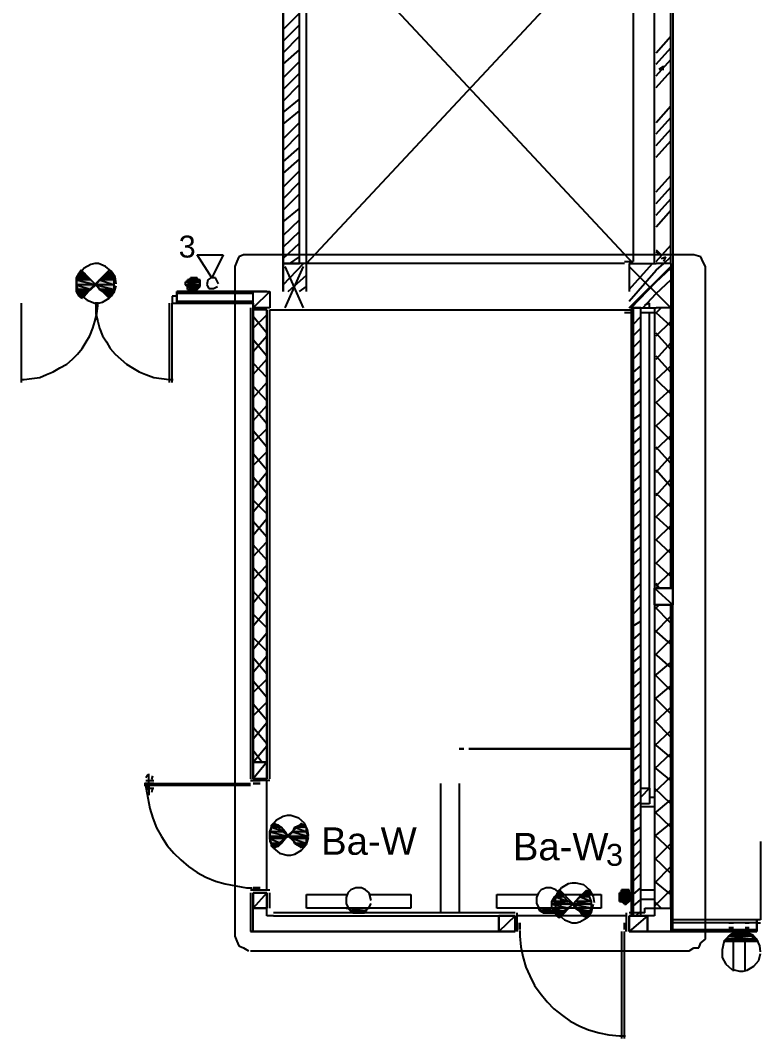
# Model space of a CAD drawing. Header units: millimetres. Extents: x 5 to 415, y 48 to 251.
# Drawn here: x 27.41 to 40.92, y 104.65 to 123.23 of the extents above; entities that cross this region are included whole.
import ezdxf

# ---------------------------------------------------------------- set-up
doc = ezdxf.new("R2010")
doc.units = ezdxf.units.MM
for name, color, linetype in [('H', 7, 'Continuous'), ('P', 7, 'Continuous'), ('T', 7, 'Continuous')]:
    doc.layers.add(name, color=color, linetype=linetype)

msp = doc.modelspace()

# ---------------------------------------------------------------- hatches: boundary and pattern name
at = {"layer": 'H', "linetype": 'Continuous'}
for points in [[(28.452, 118.533), (28.487, 118.622), (28.575, 118.622), (28.663, 118.533), (28.452, 118.533)], [(28.487, 118.622), (28.54, 118.657), (28.575, 118.622), (28.487, 118.622)], [(28.91, 118.533), (28.998, 118.622), (29.087, 118.622), (29.122, 118.533), (28.91, 118.533)], [(28.998, 118.622), (29.034, 118.657), (29.087, 118.622), (28.998, 118.622)], [(28.452, 118.498), (28.452, 118.533), (28.663, 118.533), (28.698, 118.498), (28.452, 118.498)], [(28.452, 118.41), (28.452, 118.498), (28.698, 118.498), (28.787, 118.41), (28.452, 118.41)], [(28.452, 118.322), (28.452, 118.41), (28.787, 118.41), (28.698, 118.322), (28.452, 118.322)], [(28.787, 118.41), (28.875, 118.498), (29.122, 118.498), (29.122, 118.41), (28.787, 118.41)], [(28.875, 118.322), (28.787, 118.41), (29.122, 118.41), (29.122, 118.322), (28.875, 118.322)], [(28.875, 118.498), (28.91, 118.533), (29.122, 118.533), (29.122, 118.498), (28.875, 118.498)], [(30.445, 118.41), (30.445, 118.445), (30.692, 118.445), (30.692, 118.41), (30.445, 118.41)], [(30.48, 118.357), (30.445, 118.41), (30.692, 118.41), (30.692, 118.357), (30.48, 118.357)], [(30.48, 118.445), (30.48, 118.498), (30.692, 118.498), (30.692, 118.445), (30.48, 118.445)], [(30.515, 118.498), (30.515, 118.533), (30.603, 118.533), (30.656, 118.498), (30.515, 118.498)], [(28.452, 118.286), (28.452, 118.322), (28.698, 118.322), (28.663, 118.286), (28.452, 118.286)], [(28.487, 118.198), (28.452, 118.286), (28.663, 118.286), (28.575, 118.198), (28.487, 118.198)], [(28.54, 118.145), (28.487, 118.198), (28.575, 118.198), (28.54, 118.145)], [(28.91, 118.286), (28.875, 118.322), (29.122, 118.322), (29.122, 118.286), (28.91, 118.286)], [(29.034, 118.145), (28.91, 118.286), (29.087, 118.198), (29.034, 118.145)], [(29.087, 118.198), (28.91, 118.286), (29.122, 118.286), (29.087, 118.198)], [(30.48, 118.322), (30.48, 118.357), (30.692, 118.357), (30.656, 118.322), (30.48, 118.322)], [(31.997, 108.55), (32.05, 108.585), (32.138, 108.55), (31.997, 108.55)], [(31.997, 108.497), (31.997, 108.55), (32.138, 108.55), (32.173, 108.497), (31.997, 108.497)], [(32.42, 108.497), (32.508, 108.55), (32.597, 108.55), (32.632, 108.497), (32.42, 108.497)], [(32.508, 108.55), (32.561, 108.585), (32.597, 108.55), (32.508, 108.55)], [(31.962, 108.426), (31.997, 108.497), (32.173, 108.497), (32.262, 108.426), (31.962, 108.426)], [(31.962, 108.338), (31.962, 108.426), (32.262, 108.426), (32.297, 108.338), (31.962, 108.338)], [(31.962, 108.285), (31.962, 108.338), (32.297, 108.338), (32.262, 108.285), (31.962, 108.285)], [(32.297, 108.338), (32.385, 108.426), (32.632, 108.426), (32.685, 108.338), (32.297, 108.338)], [(32.385, 108.285), (32.297, 108.338), (32.685, 108.338), (32.632, 108.285), (32.385, 108.285)], [(32.385, 108.426), (32.42, 108.497), (32.632, 108.497), (32.632, 108.426), (32.385, 108.426)], [(31.997, 108.215), (31.962, 108.285), (32.262, 108.285), (32.173, 108.215), (31.997, 108.215)], [(31.997, 108.162), (31.997, 108.215), (32.173, 108.215), (32.138, 108.162), (31.997, 108.162)], [(32.05, 108.126), (31.997, 108.162), (32.138, 108.162), (32.05, 108.126)], [(32.42, 108.215), (32.385, 108.285), (32.632, 108.285), (32.632, 108.215), (32.42, 108.215)], [(32.561, 108.126), (32.508, 108.162), (32.42, 108.215), (32.597, 108.162), (32.561, 108.126)], [(32.597, 108.162), (32.42, 108.215), (32.632, 108.215), (32.597, 108.162)], [(37.13, 107.156), (37.165, 107.227), (37.342, 107.227), (37.43, 107.156), (37.13, 107.156)], [(37.165, 107.227), (37.218, 107.28), (37.289, 107.28), (37.342, 107.227), (37.165, 107.227)], [(37.218, 107.28), (37.253, 107.368), (37.289, 107.28), (37.218, 107.28)], [(37.553, 107.156), (37.641, 107.227), (37.8, 107.227), (37.853, 107.156), (37.553, 107.156)], [(37.641, 107.227), (37.677, 107.28), (37.8, 107.28), (37.8, 107.227), (37.641, 107.227)], [(37.677, 107.28), (37.765, 107.368), (37.8, 107.28), (37.677, 107.28)], [(38.347, 107.28), (38.347, 107.315), (38.559, 107.315), (38.559, 107.28), (38.347, 107.28)], [(38.347, 107.227), (38.347, 107.28), (38.559, 107.28), (38.559, 107.227), (38.347, 107.227)], [(38.347, 107.192), (38.347, 107.227), (38.559, 107.227), (38.559, 107.192), (38.347, 107.192)], [(38.4, 107.315), (38.4, 107.368), (38.523, 107.368), (38.523, 107.315), (38.4, 107.315)], [(37.13, 107.103), (37.13, 107.156), (37.43, 107.156), (37.5, 107.103), (37.13, 107.103)], [(37.13, 107.015), (37.13, 107.103), (37.5, 107.103), (37.43, 107.015), (37.13, 107.015)], [(37.5, 107.103), (37.553, 107.156), (37.853, 107.156), (37.853, 107.103), (37.5, 107.103)], [(37.553, 107.015), (37.5, 107.103), (37.853, 107.103), (37.853, 107.015), (37.553, 107.015)], [(38.347, 107.156), (38.347, 107.192), (38.559, 107.192), (38.523, 107.156), (38.347, 107.156)], [(38.435, 107.103), (38.4, 107.156), (38.523, 107.156), (38.488, 107.103), (38.435, 107.103)], [(33.443, 106.98), (33.408, 107.015), (33.743, 107.015), (33.743, 106.98), (33.443, 106.98)], [(33.479, 106.927), (33.443, 106.98), (33.743, 106.98), (33.69, 106.927), (33.479, 106.927)], [(36.918, 106.98), (36.865, 107.015), (37.253, 107.015), (37.218, 106.98), (36.918, 106.98)], [(36.953, 106.927), (36.918, 106.98), (37.218, 106.98), (37.165, 106.927), (36.953, 106.927)], [(37.165, 106.98), (37.13, 107.015), (37.43, 107.015), (37.342, 106.98), (37.165, 106.98)], [(37.218, 106.892), (37.165, 106.98), (37.342, 106.98), (37.289, 106.892), (37.218, 106.892)], [(37.253, 106.856), (37.218, 106.892), (37.289, 106.892), (37.253, 106.856)], [(37.641, 106.98), (37.553, 107.015), (37.853, 107.015), (37.8, 106.98), (37.641, 106.98)], [(37.765, 106.856), (37.677, 106.892), (37.641, 106.98), (37.8, 106.892), (37.765, 106.856)], [(37.8, 106.892), (37.641, 106.98), (37.8, 106.98), (37.8, 106.892)], [(40.305, 106.468), (40.34, 106.504), (40.763, 106.504), (40.816, 106.468), (40.305, 106.468)], [(40.34, 106.504), (40.393, 106.557), (40.675, 106.557), (40.763, 106.504), (40.34, 106.504)], [(40.428, 106.557), (40.517, 106.592), (40.552, 106.592), (40.64, 106.557), (40.428, 106.557)], [(40.252, 106.433), (40.305, 106.468), (40.816, 106.468), (40.852, 106.433), (40.252, 106.433)]]:
    msp.add_hatch(color=256, dxfattribs=at).paths.add_polyline_path(points)

# ---------------------------------------------------------------- linework, layer by layer
at = {"layer": 'P'}
for points in [[(32.209, 125.871), (32.209, 118.286)], [(32.209, 118.286), (32.209, 125.871)], [(39.317, 125.906), (39.317, 114.018)], [(32.632, 118.798), (38.594, 125.183)], [(32.632, 125.183), (38.594, 118.798)], [(32.632, 118.798), (32.632, 125.095)], [(38.594, 125.183), (38.594, 118.833)], [(38.982, 118.798), (38.982, 125.095)], [(39.282, 118.798), (39.282, 125.095)], [(32.209, 123.666), (32.209, 118.798)], [(32.508, 118.798), (32.508, 123.666)], [(32.209, 123.067), (32.508, 123.366)], [(32.209, 122.855), (32.508, 123.155)], [(32.209, 122.643), (32.508, 122.943)], [(39.017, 122.643), (39.282, 122.943)], [(32.209, 122.432), (32.508, 122.696)], [(39.017, 122.432), (39.282, 122.731)], [(32.209, 122.185), (32.508, 122.484)], [(39.017, 122.22), (39.282, 122.52)], [(32.209, 121.973), (32.508, 122.273)], [(39.017, 122.008), (39.282, 122.308)], [(39.07, 122.343), (39.158, 122.396)], [(39.07, 122.343), (39.158, 122.343)], [(32.209, 121.761), (32.508, 122.061)], [(32.209, 121.55), (32.508, 121.797)], [(32.209, 121.338), (32.508, 121.585)], [(39.017, 121.373), (39.282, 121.673)], [(32.209, 121.073), (32.508, 121.373)], [(39.017, 121.162), (39.282, 121.461)], [(32.209, 120.862), (32.508, 121.162)], [(39.017, 120.95), (39.282, 121.25)], [(39.017, 120.738), (39.282, 121.038)], [(32.209, 120.65), (32.508, 120.915)], [(32.209, 120.438), (32.508, 120.703)], [(32.209, 120.191), (32.508, 120.491)], [(32.209, 119.98), (32.508, 120.28)], [(39.017, 120.103), (39.282, 120.403)], [(32.209, 119.768), (32.508, 120.068)], [(39.017, 119.892), (39.282, 120.191)], [(39.017, 119.68), (39.282, 119.98)], [(32.209, 119.556), (32.508, 119.803)], [(39.017, 119.468), (39.282, 119.768)], [(32.209, 119.309), (32.508, 119.592)], [(32.209, 119.098), (32.508, 119.38)], [(32.209, 118.886), (32.508, 119.168)], [(39.017, 118.833), (39.282, 119.133)], [(30.903, 118.533), (30.639, 118.957)], [(30.639, 118.957), (31.115, 118.957)], [(31.115, 118.957), (30.903, 118.533)], [(31.485, 118.957), (31.397, 118.921)], [(31.609, 118.957), (31.485, 118.957)], [(39.617, 118.957), (31.609, 118.957)], [(39.017, 119.045), (39.105, 118.957)], [(39.105, 118.957), (39.017, 119.01)], [(39.705, 118.957), (39.617, 118.957)], [(39.829, 118.921), (39.705, 118.957)], [(28.698, 118.78), (28.575, 118.71)], [(28.769, 118.798), (28.698, 118.78)], [(28.84, 118.798), (28.769, 118.798)], [(28.963, 118.745), (28.84, 118.798)], [(29.069, 118.657), (28.963, 118.745)], [(31.362, 118.833), (31.327, 118.745)], [(31.327, 118.745), (31.327, 118.674)], [(31.397, 118.921), (31.362, 118.833)], [(32.209, 118.41), (32.579, 118.798)], [(32.209, 118.798), (32.209, 118.286)], [(32.632, 118.798), (32.209, 118.798)], [(32.209, 118.798), (32.508, 118.798)], [(32.579, 117.987), (32.244, 118.745)], [(32.244, 117.987), (32.579, 118.745)], [(32.332, 118.798), (32.508, 118.921)], [(38.435, 118.798), (32.632, 118.798)], [(32.632, 118.286), (32.632, 118.798)], [(38.435, 118.833), (38.594, 118.833)], [(38.523, 118.322), (38.947, 118.798)], [(38.523, 118.798), (38.523, 118.286)], [(38.523, 118.798), (39.017, 118.798)], [(39.282, 117.987), (38.523, 118.745)], [(38.523, 117.987), (39.282, 118.745)], [(39.017, 118.674), (39.158, 118.798)], [(39.282, 118.798), (39.017, 118.798)], [(39.282, 118.798), (39.017, 118.798)], [(39.105, 118.886), (39.194, 118.921)], [(39.158, 118.798), (39.282, 118.921)], [(39.158, 118.833), (39.194, 118.921)], [(39.282, 118.798), (39.282, 117.987)], [(39.864, 118.833), (39.829, 118.921)], [(39.917, 118.745), (39.864, 118.833)], [(39.917, 118.674), (39.917, 118.745)], [(28.434, 118.533), (28.487, 118.622)], [(28.487, 118.604), (28.434, 118.48)], [(28.575, 118.71), (28.487, 118.604)], [(28.522, 118.674), (28.487, 118.622)], [(28.487, 118.622), (28.522, 118.674)], [(28.575, 118.622), (28.487, 118.622)], [(28.487, 118.622), (28.646, 118.533)], [(28.487, 118.622), (28.646, 118.533)], [(29.034, 118.163), (28.522, 118.674)], [(28.522, 118.163), (29.034, 118.674)], [(28.646, 118.533), (28.575, 118.622)], [(28.91, 118.533), (28.998, 118.622)], [(29.034, 118.674), (28.998, 118.622)], [(28.998, 118.622), (29.034, 118.674)], [(29.069, 118.622), (28.998, 118.622)], [(28.998, 118.622), (29.122, 118.533)], [(28.998, 118.622), (29.122, 118.533)], [(29.139, 118.551), (29.069, 118.657)], [(29.122, 118.533), (29.069, 118.622)], [(31.327, 118.674), (31.327, 106.609)], [(32.297, 118.286), (32.632, 118.586)], [(38.523, 118.11), (39.017, 118.674)], [(39.017, 118.463), (39.282, 118.71)], [(39.917, 106.609), (39.917, 118.674)], [(28.646, 118.533), (28.434, 118.533)], [(28.646, 118.533), (28.434, 118.533)], [(28.434, 118.533), (28.698, 118.498)], [(28.434, 118.533), (28.698, 118.498)], [(28.434, 118.498), (28.434, 118.533)], [(28.698, 118.498), (28.434, 118.498)], [(28.698, 118.498), (28.434, 118.498)], [(28.434, 118.498), (28.787, 118.41)], [(28.434, 118.498), (28.787, 118.41)], [(28.434, 118.41), (28.434, 118.498)], [(28.434, 118.48), (28.434, 118.392)], [(28.787, 118.41), (28.434, 118.41)], [(28.787, 118.41), (28.434, 118.41)], [(28.434, 118.41), (28.698, 118.322)], [(28.434, 118.41), (28.698, 118.322)], [(28.434, 118.322), (28.434, 118.41)], [(28.434, 118.392), (28.452, 118.322)], [(28.698, 118.498), (28.646, 118.533)], [(28.787, 118.41), (28.698, 118.498)], [(28.698, 118.322), (28.787, 118.41)], [(28.787, 118.41), (28.857, 118.498)], [(29.122, 118.41), (28.787, 118.41)], [(29.122, 118.41), (28.787, 118.41)], [(28.787, 118.41), (29.122, 118.322)], [(28.787, 118.41), (29.122, 118.322)], [(28.857, 118.322), (28.787, 118.41)], [(28.857, 118.498), (28.91, 118.533)], [(29.122, 118.498), (28.857, 118.498)], [(29.122, 118.498), (28.857, 118.498)], [(28.857, 118.498), (29.122, 118.41)], [(28.857, 118.498), (29.122, 118.41)], [(29.122, 118.533), (28.91, 118.533)], [(29.122, 118.533), (28.91, 118.533)], [(28.91, 118.533), (29.122, 118.498)], [(28.91, 118.533), (29.122, 118.498)], [(29.122, 118.498), (29.122, 118.533)], [(29.122, 118.41), (29.122, 118.498)], [(29.122, 118.322), (29.122, 118.41)], [(29.122, 118.269), (29.157, 118.392)], [(29.157, 118.428), (29.139, 118.551)], [(30.462, 118.463), (30.427, 118.463)], [(30.427, 118.463), (30.692, 118.463)], [(30.692, 118.463), (30.427, 118.463)], [(30.427, 118.463), (30.692, 118.41)], [(30.427, 118.463), (30.692, 118.41)], [(30.427, 118.41), (30.427, 118.463)], [(30.692, 118.41), (30.427, 118.41)], [(30.692, 118.41), (30.427, 118.41)], [(30.427, 118.41), (30.692, 118.41)], [(30.427, 118.41), (30.692, 118.41)], [(30.692, 118.41), (30.427, 118.41)], [(30.692, 118.41), (30.427, 118.41)], [(30.427, 118.41), (30.692, 118.375)], [(30.427, 118.41), (30.692, 118.375)], [(30.462, 118.375), (30.427, 118.41)], [(30.515, 118.498), (30.462, 118.498)], [(30.462, 118.498), (30.639, 118.498)], [(30.692, 118.498), (30.462, 118.498)], [(30.462, 118.498), (30.692, 118.498)], [(30.692, 118.498), (30.462, 118.498)], [(30.462, 118.498), (30.639, 118.498)], [(30.692, 118.498), (30.462, 118.498)], [(30.462, 118.498), (30.692, 118.463)], [(30.462, 118.498), (30.692, 118.463)], [(30.462, 118.463), (30.462, 118.498)], [(30.692, 118.463), (30.462, 118.463)], [(30.692, 118.463), (30.462, 118.463)], [(30.462, 118.463), (30.692, 118.463)], [(30.692, 118.463), (30.462, 118.463)], [(30.692, 118.375), (30.462, 118.375)], [(30.692, 118.375), (30.462, 118.375)], [(30.462, 118.375), (30.692, 118.375)], [(30.462, 118.375), (30.692, 118.375)], [(30.692, 118.375), (30.462, 118.375)], [(30.692, 118.375), (30.462, 118.375)], [(30.462, 118.375), (30.639, 118.322)], [(30.462, 118.375), (30.639, 118.322)], [(30.462, 118.322), (30.462, 118.375)], [(30.551, 118.533), (30.48, 118.498)], [(30.48, 118.498), (30.48, 118.41)], [(30.48, 118.41), (30.515, 118.339)], [(30.551, 118.533), (30.515, 118.533)], [(30.515, 118.533), (30.551, 118.533)], [(30.603, 118.533), (30.515, 118.533)], [(30.515, 118.533), (30.603, 118.533)], [(30.515, 118.533), (30.603, 118.533)], [(30.603, 118.533), (30.515, 118.533)], [(30.603, 118.533), (30.515, 118.533)], [(30.515, 118.533), (30.639, 118.498)], [(30.515, 118.533), (30.639, 118.498)], [(30.515, 118.498), (30.515, 118.533)], [(30.639, 118.498), (30.515, 118.498)], [(30.639, 118.498), (30.515, 118.498)], [(30.515, 118.498), (30.639, 118.498)], [(30.639, 118.498), (30.515, 118.498)], [(30.639, 118.533), (30.551, 118.533)], [(30.603, 118.533), (30.603, 118.533)], [(30.603, 118.533), (30.603, 118.533)], [(30.603, 118.533), (30.603, 118.533)], [(30.603, 118.533), (30.603, 118.533)], [(30.639, 118.498), (30.603, 118.533)], [(30.603, 118.339), (30.674, 118.375)], [(30.692, 118.428), (30.639, 118.533)], [(30.639, 118.498), (30.639, 118.498)], [(30.639, 118.498), (30.692, 118.498)], [(30.639, 118.322), (30.692, 118.375)], [(30.692, 118.463), (30.692, 118.498)], [(30.692, 118.463), (30.692, 118.463)], [(30.692, 118.41), (30.692, 118.463)], [(30.692, 118.41), (30.692, 118.41)], [(30.692, 118.41), (30.692, 118.41)], [(30.692, 118.375), (30.692, 118.41)], [(30.692, 118.375), (30.692, 118.375)], [(30.692, 118.375), (30.692, 118.375)], [(30.833, 118.498), (30.815, 118.41)], [(30.815, 118.41), (30.85, 118.339)], [(30.886, 118.533), (30.833, 118.498)], [(30.974, 118.533), (30.886, 118.533)], [(30.939, 118.339), (31.009, 118.375)], [(31.027, 118.428), (30.974, 118.533)], [(32.508, 118.286), (32.632, 118.375)], [(38.559, 117.987), (39.017, 118.463)], [(39.017, 118.251), (39.282, 118.498)], [(28.698, 118.322), (28.434, 118.322)], [(28.698, 118.322), (28.434, 118.322)], [(28.434, 118.322), (28.646, 118.286)], [(28.434, 118.322), (28.646, 118.286)], [(28.434, 118.286), (28.434, 118.322)], [(28.646, 118.286), (28.434, 118.286)], [(28.646, 118.286), (28.434, 118.286)], [(28.434, 118.286), (28.575, 118.198)], [(28.434, 118.286), (28.575, 118.198)], [(28.487, 118.198), (28.434, 118.286)], [(28.452, 118.322), (28.522, 118.216)], [(28.487, 118.198), (28.575, 118.198)], [(28.522, 118.163), (28.487, 118.198)], [(28.575, 118.198), (28.487, 118.198)], [(28.522, 118.216), (28.628, 118.128)], [(28.575, 118.198), (28.522, 118.163)], [(28.575, 118.198), (28.646, 118.286)], [(28.646, 118.286), (28.698, 118.322)], [(29.122, 118.322), (28.857, 118.322)], [(29.122, 118.322), (28.857, 118.322)], [(28.857, 118.322), (29.122, 118.286)], [(28.857, 118.322), (29.122, 118.286)], [(28.91, 118.286), (28.857, 118.322)], [(29.122, 118.286), (28.91, 118.286)], [(28.91, 118.286), (28.998, 118.198)], [(29.069, 118.198), (28.91, 118.286)], [(28.91, 118.286), (29.122, 118.286)], [(29.069, 118.198), (28.91, 118.286)], [(28.998, 118.198), (29.069, 118.198)], [(28.998, 118.198), (29.069, 118.198)], [(29.034, 118.163), (28.998, 118.198)], [(29.034, 118.163), (29.122, 118.269)], [(29.069, 118.198), (29.034, 118.163)], [(29.122, 118.286), (29.069, 118.198)], [(29.122, 118.286), (29.122, 118.322)], [(30.268, 118.198), (30.18, 118.198)], [(30.18, 118.198), (30.18, 118.075)], [(31.662, 118.286), (30.268, 118.286)], [(31.662, 118.286), (30.268, 118.286)], [(30.268, 118.286), (30.268, 118.075)], [(30.268, 118.075), (30.268, 118.286)], [(30.268, 118.286), (30.268, 118.075)], [(30.268, 118.286), (30.268, 118.075)], [(30.268, 118.075), (30.268, 118.286)], [(30.268, 118.075), (30.268, 118.286)], [(31.662, 118.251), (30.268, 118.251)], [(30.268, 118.075), (30.268, 118.198)], [(30.639, 118.322), (30.462, 118.322)], [(30.639, 118.322), (30.462, 118.322)], [(30.462, 118.322), (30.515, 118.322)], [(30.462, 118.322), (30.639, 118.322)], [(30.639, 118.322), (30.462, 118.322)], [(30.515, 118.339), (30.603, 118.339)], [(30.515, 118.322), (30.639, 118.322)], [(30.603, 118.322), (30.515, 118.322)], [(30.515, 118.322), (30.603, 118.322)], [(30.515, 118.322), (30.603, 118.322)], [(30.603, 118.322), (30.515, 118.322)], [(30.603, 118.322), (30.515, 118.322)], [(30.515, 118.322), (30.603, 118.322)], [(30.603, 118.322), (30.515, 118.322)], [(30.515, 118.322), (30.639, 118.322)], [(30.551, 118.322), (30.515, 118.322)], [(30.515, 118.322), (30.551, 118.322)], [(30.551, 118.322), (30.603, 118.322)], [(30.603, 118.322), (30.551, 118.322)], [(30.603, 118.322), (30.603, 118.322)], [(30.603, 118.322), (30.603, 118.322)], [(30.639, 118.322), (30.603, 118.322)], [(30.639, 118.322), (30.639, 118.322)], [(30.85, 118.339), (30.939, 118.339)], [(31.962, 118.286), (31.662, 117.987)], [(31.662, 117.987), (31.662, 118.286)], [(31.662, 118.286), (31.962, 118.286)], [(31.909, 118.286), (31.662, 118.286)], [(31.662, 118.11), (31.662, 118.251)], [(31.962, 118.286), (31.962, 117.987)], [(38.77, 117.987), (39.017, 118.251)], [(27.428, 118.075), (27.428, 116.628)], [(28.628, 118.128), (28.769, 118.075)], [(28.769, 118.075), (28.84, 118.075)], [(28.787, 118.092), (28.787, 118.022)], [(28.787, 118.022), (28.787, 117.881)], [(28.804, 117.881), (28.822, 118.022)], [(28.822, 118.022), (28.822, 118.092)], [(28.84, 118.075), (28.91, 118.092)], [(28.91, 118.092), (29.034, 118.163)], [(30.127, 118.075), (30.127, 116.628)], [(30.127, 118.075), (30.127, 116.628)], [(30.18, 118.075), (30.268, 118.075)], [(30.18, 116.628), (30.18, 118.075)], [(30.18, 116.628), (30.18, 118.075)], [(30.268, 118.11), (31.662, 118.11)], [(30.268, 118.075), (31.662, 118.075)], [(30.268, 118.075), (31.662, 118.075)], [(31.662, 118.075), (31.662, 117.987)], [(38.894, 118.075), (38.806, 118.039)], [(38.894, 117.987), (38.894, 118.075)], [(28.769, 117.74), (28.804, 117.881)], [(28.787, 117.881), (28.822, 117.74)], [(31.609, 117.987), (31.609, 109.396)], [(31.662, 109.396), (31.662, 117.987)], [(31.962, 117.987), (31.662, 117.987)], [(31.662, 117.987), (31.909, 117.987)], [(31.909, 117.951), (31.662, 117.951)], [(31.662, 117.951), (31.662, 109.696)], [(31.662, 117.616), (31.909, 117.863)], [(31.909, 117.528), (31.662, 117.828)], [(31.909, 117.951), (31.909, 109.396)], [(31.909, 109.696), (31.909, 117.951)], [(31.962, 109.396), (31.962, 117.951)], [(31.962, 117.951), (32.632, 117.951)], [(32.209, 117.951), (38.559, 117.951)], [(38.559, 117.898), (38.435, 117.898)], [(38.559, 117.987), (39.017, 117.987)], [(38.559, 117.987), (38.559, 106.892)], [(38.594, 106.892), (38.594, 117.987)], [(38.735, 117.987), (38.594, 117.987)], [(38.594, 117.987), (38.594, 106.892)], [(38.594, 117.687), (38.735, 117.828)], [(38.735, 106.892), (38.735, 117.987)], [(38.982, 117.898), (38.735, 117.898)], [(38.894, 109.22), (38.894, 117.898)], [(38.982, 117.987), (38.982, 112.871)], [(39.282, 117.987), (39.017, 117.987)], [(39.017, 117.898), (39.105, 117.987)], [(39.282, 117.987), (39.017, 117.987)], [(39.282, 117.651), (39.017, 117.898)], [(39.282, 112.871), (39.282, 117.987)], [(39.282, 117.987), (39.282, 112.871)], [(39.317, 117.987), (39.317, 112.871)], [(28.734, 117.616), (28.769, 117.74)], [(28.822, 117.74), (28.857, 117.616)], [(39.017, 117.475), (39.282, 117.74)], [(28.61, 117.369), (28.681, 117.475)], [(28.681, 117.475), (28.734, 117.616)], [(28.857, 117.616), (28.91, 117.475)], [(28.91, 117.475), (28.981, 117.369)], [(31.662, 117.193), (31.909, 117.475)], [(38.594, 117.475), (38.735, 117.616)], [(39.282, 117.228), (39.017, 117.528)], [(28.54, 117.246), (28.61, 117.369)], [(28.981, 117.369), (29.051, 117.246)], [(31.909, 117.105), (31.662, 117.404)], [(38.594, 117.263), (38.735, 117.404)], [(39.017, 117.052), (39.282, 117.352)], [(28.363, 117.052), (28.452, 117.14)], [(28.452, 117.14), (28.54, 117.246)], [(29.051, 117.246), (29.139, 117.14)], [(29.139, 117.14), (29.245, 117.052)], [(38.594, 117.052), (38.735, 117.193)], [(39.282, 116.805), (39.017, 117.105)], [(28.011, 116.822), (28.134, 116.893)], [(28.134, 116.893), (28.258, 116.963)], [(28.258, 116.963), (28.363, 117.052)], [(29.245, 117.052), (29.351, 116.963)], [(29.351, 116.963), (29.457, 116.893)], [(29.457, 116.893), (29.58, 116.822)], [(31.662, 116.769), (31.909, 117.052)], [(31.909, 116.717), (31.662, 116.981)], [(38.594, 116.805), (38.735, 116.928)], [(39.017, 116.681), (39.282, 116.928)], [(27.481, 116.681), (27.623, 116.699)], [(27.623, 116.699), (27.764, 116.717)], [(27.764, 116.717), (27.887, 116.769)], [(27.887, 116.769), (28.011, 116.822)], [(29.58, 116.822), (29.704, 116.769)], [(29.704, 116.769), (29.845, 116.717)], [(29.845, 116.717), (29.986, 116.699)], [(29.986, 116.699), (30.127, 116.681)], [(38.594, 116.593), (38.735, 116.717)], [(27.411, 116.681), (27.481, 116.681)], [(30.127, 116.681), (30.198, 116.681)], [(31.662, 116.346), (31.909, 116.628)], [(31.909, 116.293), (31.662, 116.558)], [(39.282, 116.417), (39.017, 116.681)], [(38.594, 116.381), (38.735, 116.505)], [(39.017, 116.258), (39.282, 116.505)], [(31.662, 115.923), (31.909, 116.205)], [(31.909, 115.87), (31.662, 116.17)], [(38.594, 116.17), (38.735, 116.293)], [(39.282, 115.993), (39.017, 116.258)], [(38.594, 115.958), (38.735, 116.046)], [(39.017, 115.835), (39.282, 116.082)], [(31.662, 115.535), (31.909, 115.782)], [(38.594, 115.711), (38.735, 115.835)], [(39.282, 115.57), (39.017, 115.835)], [(31.909, 115.447), (31.662, 115.746)], [(38.594, 115.499), (38.735, 115.623)], [(39.017, 115.411), (39.282, 115.658)], [(38.594, 115.288), (38.735, 115.411)], [(39.282, 115.147), (39.017, 115.447)], [(31.662, 115.111), (31.909, 115.358)], [(31.909, 115.023), (31.662, 115.323)], [(39.017, 114.988), (39.282, 115.288)], [(38.594, 115.076), (38.735, 115.2)], [(39.282, 114.723), (39.017, 115.023)], [(31.662, 114.688), (31.909, 114.988)], [(31.909, 114.6), (31.662, 114.9)], [(38.594, 114.812), (38.735, 114.935)], [(39.017, 114.565), (39.282, 114.864)], [(38.594, 114.6), (38.735, 114.723)], [(31.662, 114.265), (31.909, 114.565)], [(31.909, 114.229), (31.662, 114.476)], [(38.594, 114.388), (38.735, 114.512)], [(39.282, 114.353), (39.017, 114.6)], [(38.594, 114.177), (38.735, 114.3)], [(39.017, 114.177), (39.282, 114.441)], [(31.662, 113.841), (31.909, 114.141)], [(39.282, 113.93), (39.017, 114.177)], [(31.909, 113.806), (31.662, 114.088)], [(38.594, 113.93), (38.735, 114.053)], [(39.017, 113.753), (39.282, 114.018)], [(38.594, 113.718), (38.735, 113.841)], [(39.282, 113.506), (39.017, 113.753)], [(31.662, 113.453), (31.909, 113.718)], [(31.909, 113.383), (31.662, 113.665)], [(38.594, 113.506), (38.735, 113.63)], [(39.017, 113.33), (39.282, 113.594)], [(38.594, 113.295), (38.735, 113.418)], [(31.662, 113.03), (31.909, 113.295)], [(31.909, 112.959), (31.662, 113.242)], [(38.594, 113.03), (38.735, 113.171)], [(39.282, 113.083), (39.017, 113.33)], [(39.017, 112.907), (39.282, 113.171)], [(31.662, 112.607), (31.909, 112.907)], [(31.909, 112.536), (31.662, 112.818)], [(38.594, 112.818), (38.735, 112.959)], [(38.982, 112.871), (39.317, 112.571)], [(38.982, 112.571), (38.982, 112.871)], [(38.982, 112.871), (39.317, 112.871)], [(38.982, 112.871), (38.982, 112.571)], [(39.07, 112.871), (39.017, 112.959)], [(39.282, 112.871), (39.017, 112.871)], [(39.317, 112.871), (39.317, 112.571)], [(39.317, 112.571), (39.317, 112.871)], [(38.594, 112.607), (38.735, 112.748)], [(31.662, 112.183), (31.909, 112.483)], [(38.594, 112.395), (38.735, 112.536)], [(39.317, 112.571), (38.982, 112.571)], [(38.982, 112.571), (39.317, 112.571)], [(38.982, 112.483), (39.07, 112.571)], [(38.982, 112.571), (38.982, 107.033)], [(38.982, 112.571), (39.282, 112.571)], [(39.282, 112.236), (38.982, 112.536)], [(39.282, 112.571), (39.282, 106.609)], [(39.282, 107.033), (39.282, 112.571)], [(39.317, 106.609), (39.317, 112.571)], [(31.909, 112.148), (31.662, 112.395)], [(38.594, 112.183), (38.735, 112.272)], [(38.982, 112.06), (39.282, 112.36)], [(31.662, 111.76), (31.909, 112.06)], [(38.594, 111.936), (38.735, 112.06)], [(39.282, 111.848), (38.982, 112.113)], [(31.909, 111.725), (31.662, 111.972)], [(38.982, 111.637), (39.282, 111.936)], [(38.594, 111.725), (38.735, 111.848)], [(39.282, 111.425), (38.982, 111.689)], [(31.662, 111.337), (31.909, 111.637)], [(31.909, 111.301), (31.662, 111.601)], [(38.594, 111.513), (38.735, 111.637)], [(38.982, 111.266), (39.282, 111.513)], [(38.594, 111.301), (38.735, 111.425)], [(31.662, 110.966), (31.909, 111.213)], [(31.909, 110.878), (31.662, 111.178)], [(38.594, 111.054), (38.735, 111.178)], [(39.282, 111.002), (38.982, 111.301)], [(38.594, 110.843), (38.735, 110.966)], [(38.982, 110.843), (39.282, 111.09)], [(31.662, 110.543), (31.909, 110.79)], [(31.909, 110.455), (31.662, 110.755)], [(38.594, 110.631), (38.735, 110.755)], [(39.282, 110.578), (38.982, 110.878)], [(38.982, 110.419), (39.282, 110.702)], [(31.662, 110.12), (31.909, 110.419)], [(38.594, 110.419), (38.735, 110.543)], [(39.282, 110.155), (38.982, 110.455)], [(31.909, 110.031), (31.662, 110.331)], [(38.594, 110.155), (38.735, 110.278)], [(38.982, 109.996), (39.282, 110.278)], [(38.594, 109.943), (38.735, 110.067)], [(39.282, 109.784), (38.982, 110.031)], [(31.662, 109.696), (31.909, 109.996)], [(31.821, 109.696), (31.662, 109.908)], [(35.507, 109.943), (35.419, 109.943)], [(35.419, 109.943), (35.507, 109.943)], [(36.989, 109.943), (35.595, 109.943)], [(35.595, 109.943), (38.559, 109.943)], [(38.559, 109.943), (36.989, 109.943)], [(38.594, 109.732), (38.735, 109.855)], [(38.982, 109.573), (39.282, 109.855)], [(31.662, 109.696), (31.909, 109.696)], [(31.662, 109.696), (31.909, 109.696)], [(31.662, 109.396), (31.662, 109.696)], [(31.909, 109.696), (31.662, 109.396)], [(31.909, 109.696), (31.662, 109.696)], [(31.662, 109.696), (31.662, 109.396)], [(31.662, 109.696), (31.909, 109.696)], [(31.662, 109.396), (31.662, 109.696)], [(31.909, 109.696), (31.909, 109.396)], [(31.909, 109.396), (31.909, 109.696)], [(31.909, 109.696), (31.909, 109.396)], [(38.594, 109.52), (38.735, 109.643)], [(29.739, 109.467), (29.704, 109.414)], [(29.757, 109.308), (29.757, 109.485)], [(29.81, 109.379), (29.827, 109.449)], [(39.282, 109.361), (38.982, 109.608)], [(29.669, 109.308), (31.609, 109.308)], [(31.609, 109.273), (29.669, 109.273)], [(29.704, 109.361), (29.845, 109.361)], [(29.704, 109.326), (29.704, 109.238)], [(29.845, 109.308), (29.704, 109.308)], [(29.845, 109.273), (29.704, 109.273)], [(29.757, 109.273), (29.757, 109.097)], [(31.962, 109.361), (31.609, 109.361)], [(31.785, 109.361), (31.609, 109.361)], [(31.609, 109.361), (31.785, 109.361)], [(31.909, 109.396), (31.662, 109.396)], [(31.662, 109.396), (31.909, 109.396)], [(31.662, 109.396), (31.909, 109.396)], [(31.662, 109.308), (31.785, 109.308)], [(31.785, 109.308), (31.662, 109.308)], [(31.909, 107.368), (31.909, 109.361)], [(35.084, 106.945), (35.084, 109.308)], [(35.419, 109.308), (35.419, 106.945)], [(38.594, 109.273), (38.735, 109.396)], [(38.982, 109.149), (39.282, 109.432)], [(29.704, 109.238), (29.739, 109.044)], [(29.704, 109.22), (29.845, 109.22)], [(29.722, 109.255), (29.722, 109.185)], [(29.81, 109.149), (29.827, 109.22)], [(38.594, 109.061), (38.735, 109.185)], [(38.735, 109.22), (38.894, 109.22)], [(38.894, 109.22), (38.735, 109.061)], [(38.735, 109.22), (38.894, 109.22)], [(38.735, 109.22), (38.894, 109.22)], [(38.894, 109.22), (38.894, 108.938)], [(38.894, 109.22), (38.894, 109.061)], [(39.282, 108.938), (38.982, 109.22)], [(29.739, 109.044), (29.774, 108.85)], [(38.594, 108.85), (38.735, 108.973)], [(38.894, 108.938), (38.735, 108.938)], [(38.894, 108.938), (38.735, 108.938)], [(38.894, 108.938), (38.735, 108.938)], [(38.894, 109.061), (38.894, 108.938)], [(38.894, 109.061), (38.982, 109.061)], [(38.894, 109.061), (38.894, 108.938)], [(38.982, 108.761), (39.282, 109.008)], [(29.774, 108.85), (29.827, 108.673)], [(32.209, 108.708), (32.085, 108.638)], [(32.279, 108.726), (32.209, 108.708)], [(32.35, 108.726), (32.279, 108.726)], [(32.491, 108.673), (32.35, 108.726)], [(38.594, 108.638), (38.735, 108.761)], [(38.982, 108.885), (38.735, 108.885)], [(39.282, 108.514), (38.982, 108.797)], [(29.827, 108.673), (29.898, 108.497)], [(31.997, 108.532), (31.962, 108.391)], [(32.085, 108.638), (31.997, 108.532)], [(31.997, 108.55), (32.032, 108.585)], [(32.12, 108.55), (31.997, 108.55)], [(32.12, 108.55), (31.997, 108.55)], [(31.997, 108.55), (32.173, 108.514)], [(31.997, 108.55), (32.173, 108.514)], [(31.997, 108.514), (31.997, 108.55)], [(32.544, 108.126), (32.032, 108.585)], [(32.032, 108.126), (32.544, 108.585)], [(32.032, 108.585), (32.12, 108.55)], [(32.173, 108.514), (32.12, 108.55)], [(32.42, 108.514), (32.508, 108.55)], [(32.597, 108.585), (32.491, 108.673)], [(32.544, 108.585), (32.508, 108.55)], [(32.508, 108.55), (32.544, 108.585)], [(32.579, 108.55), (32.508, 108.55)], [(32.508, 108.55), (32.632, 108.514)], [(32.508, 108.55), (32.632, 108.514)], [(32.632, 108.514), (32.579, 108.55)], [(32.65, 108.462), (32.597, 108.585)], [(38.982, 108.338), (39.282, 108.585)], [(29.898, 108.497), (29.986, 108.338)], [(29.986, 108.338), (30.092, 108.179)], [(31.962, 108.426), (31.997, 108.514)], [(32.244, 108.426), (31.962, 108.426)], [(32.244, 108.426), (31.962, 108.426)], [(31.962, 108.426), (32.297, 108.338)], [(31.962, 108.426), (32.297, 108.338)], [(31.962, 108.338), (31.962, 108.426)], [(31.962, 108.391), (31.962, 108.32)], [(32.297, 108.338), (31.962, 108.338)], [(32.297, 108.338), (31.962, 108.338)], [(31.962, 108.338), (32.244, 108.303)], [(31.962, 108.338), (32.244, 108.303)], [(31.962, 108.303), (31.962, 108.338)], [(32.173, 108.514), (31.997, 108.514)], [(32.173, 108.514), (31.997, 108.514)], [(31.997, 108.514), (32.244, 108.426)], [(31.997, 108.514), (32.244, 108.426)], [(32.244, 108.426), (32.173, 108.514)], [(32.297, 108.338), (32.244, 108.426)], [(32.244, 108.303), (32.297, 108.338)], [(32.297, 108.338), (32.385, 108.426)], [(32.667, 108.338), (32.297, 108.338)], [(32.667, 108.338), (32.297, 108.338)], [(32.297, 108.338), (32.632, 108.303)], [(32.297, 108.338), (32.632, 108.303)], [(32.385, 108.303), (32.297, 108.338)], [(32.385, 108.426), (32.42, 108.514)], [(32.632, 108.426), (32.385, 108.426)], [(32.632, 108.426), (32.385, 108.426)], [(32.385, 108.426), (32.667, 108.338)], [(32.385, 108.426), (32.667, 108.338)], [(32.632, 108.514), (32.42, 108.514)], [(32.632, 108.514), (32.42, 108.514)], [(32.42, 108.514), (32.632, 108.426)], [(32.42, 108.514), (32.632, 108.426)], [(32.632, 108.426), (32.632, 108.514)], [(32.667, 108.338), (32.632, 108.426)], [(32.632, 108.303), (32.667, 108.338)], [(32.667, 108.356), (32.65, 108.462)], [(38.594, 108.426), (38.735, 108.514)], [(39.282, 108.091), (38.982, 108.373)], [(30.092, 108.179), (30.215, 108.038)], [(31.962, 108.32), (31.962, 108.25)], [(32.244, 108.303), (31.962, 108.303)], [(32.244, 108.303), (31.962, 108.303)], [(31.962, 108.303), (32.173, 108.215)], [(31.962, 108.303), (32.173, 108.215)], [(31.997, 108.215), (31.962, 108.303)], [(31.962, 108.25), (32.032, 108.126)], [(32.173, 108.215), (31.997, 108.215)], [(32.173, 108.215), (31.997, 108.215)], [(31.997, 108.215), (32.12, 108.162)], [(31.997, 108.215), (32.12, 108.162)], [(31.997, 108.162), (31.997, 108.215)], [(31.997, 108.162), (32.12, 108.162)], [(32.032, 108.126), (31.997, 108.162)], [(32.12, 108.162), (31.997, 108.162)], [(32.12, 108.162), (32.032, 108.126)], [(32.12, 108.162), (32.173, 108.215)], [(32.173, 108.215), (32.244, 108.303)], [(32.632, 108.303), (32.385, 108.303)], [(32.632, 108.303), (32.385, 108.303)], [(32.385, 108.303), (32.632, 108.215)], [(32.385, 108.303), (32.632, 108.215)], [(32.42, 108.215), (32.385, 108.303)], [(32.632, 108.215), (32.42, 108.215)], [(32.42, 108.215), (32.508, 108.162)], [(32.579, 108.162), (32.42, 108.215)], [(32.42, 108.215), (32.632, 108.215)], [(32.579, 108.162), (32.42, 108.215)], [(32.508, 108.162), (32.579, 108.162)], [(32.508, 108.162), (32.579, 108.162)], [(32.544, 108.126), (32.508, 108.162)], [(32.544, 108.091), (32.632, 108.197)], [(32.579, 108.162), (32.544, 108.126)], [(32.632, 108.215), (32.579, 108.162)], [(32.632, 108.197), (32.667, 108.32)], [(32.632, 108.215), (32.632, 108.303)], [(38.594, 108.162), (38.735, 108.303)], [(38.982, 107.915), (39.282, 108.215)], [(40.922, 108.25), (40.922, 106.821)], [(40.922, 108.25), (40.922, 106.821)], [(30.215, 108.038), (30.339, 107.915)], [(32.032, 108.126), (32.138, 108.038)], [(32.138, 108.038), (32.279, 108.003)], [(32.279, 108.003), (32.35, 108.003)], [(32.35, 108.003), (32.42, 108.021)], [(32.42, 108.021), (32.544, 108.091)], [(38.594, 107.95), (38.735, 108.091)], [(30.339, 107.915), (30.48, 107.791)], [(30.48, 107.791), (30.639, 107.685)], [(38.594, 107.738), (38.735, 107.879)], [(39.282, 107.668), (38.982, 107.95)], [(38.982, 107.491), (39.282, 107.791)], [(30.639, 107.685), (30.798, 107.597)], [(30.798, 107.597), (30.974, 107.527)], [(38.594, 107.527), (38.735, 107.668)], [(30.974, 107.527), (31.15, 107.474)], [(31.15, 107.474), (31.344, 107.438)], [(31.344, 107.438), (31.538, 107.403)], [(37.412, 107.474), (37.289, 107.403)], [(37.483, 107.491), (37.412, 107.474)], [(37.553, 107.491), (37.483, 107.491)], [(37.694, 107.456), (37.553, 107.491)], [(37.8, 107.368), (37.694, 107.456)], [(39.282, 107.28), (38.982, 107.527)], [(31.538, 107.403), (31.644, 107.403)], [(31.609, 107.368), (31.962, 107.368)], [(31.785, 107.368), (31.609, 107.368)], [(31.609, 107.368), (31.785, 107.368)], [(31.609, 107.315), (31.609, 106.609)], [(31.662, 107.403), (31.785, 107.403)], [(31.785, 107.403), (31.662, 107.403)], [(31.662, 106.609), (31.662, 107.315)], [(31.662, 107.033), (31.662, 107.315)], [(31.662, 107.315), (31.909, 107.315)], [(31.909, 107.315), (31.662, 107.033)], [(31.909, 107.315), (31.662, 107.315)], [(31.662, 107.315), (31.662, 107.033)], [(31.909, 107.315), (31.662, 107.315)], [(31.662, 107.033), (31.662, 107.315)], [(31.909, 107.315), (31.909, 107.033)], [(31.909, 107.315), (31.909, 107.033)], [(31.909, 107.033), (31.909, 107.315)], [(31.909, 107.315), (31.909, 107.033)], [(31.962, 107.033), (31.962, 107.315)], [(32.632, 107.033), (32.632, 107.28)], [(32.632, 107.28), (33.355, 107.28)], [(33.39, 107.315), (33.355, 107.227)], [(33.355, 107.227), (33.355, 107.121)], [(33.443, 107.368), (33.39, 107.315)], [(33.532, 107.403), (33.443, 107.368)], [(33.637, 107.403), (33.532, 107.403)], [(33.708, 107.368), (33.637, 107.403)], [(33.778, 107.315), (33.708, 107.368)], [(33.814, 107.174), (33.778, 107.315)], [(33.778, 107.28), (34.537, 107.28)], [(34.537, 107.28), (34.537, 107.033)], [(36.107, 107.033), (36.107, 107.28)], [(36.107, 107.28), (36.865, 107.28)], [(36.865, 107.315), (36.83, 107.227)], [(36.83, 107.227), (36.83, 107.121)], [(36.918, 107.368), (36.865, 107.315)], [(37.006, 107.403), (36.918, 107.368)], [(37.095, 107.403), (37.006, 107.403)], [(37.183, 107.368), (37.095, 107.403)], [(37.112, 107.156), (37.165, 107.244)], [(37.2, 107.297), (37.165, 107.174)], [(37.165, 107.244), (37.2, 107.28)], [(37.324, 107.244), (37.165, 107.244)], [(37.324, 107.244), (37.165, 107.244)], [(37.165, 107.244), (37.412, 107.156)], [(37.165, 107.244), (37.412, 107.156)], [(37.253, 107.315), (37.183, 107.368)], [(37.289, 107.403), (37.2, 107.297)], [(37.2, 107.28), (37.253, 107.368)], [(37.289, 107.28), (37.2, 107.28)], [(37.289, 107.28), (37.2, 107.28)], [(37.2, 107.28), (37.324, 107.244)], [(37.2, 107.28), (37.324, 107.244)], [(37.747, 106.856), (37.253, 107.368)], [(37.253, 106.856), (37.747, 107.368)], [(37.253, 107.368), (37.289, 107.28)], [(37.289, 107.174), (37.253, 107.315)], [(37.253, 107.28), (38.012, 107.28)], [(37.324, 107.244), (37.289, 107.28)], [(37.412, 107.156), (37.324, 107.244)], [(37.536, 107.156), (37.624, 107.244)], [(37.624, 107.244), (37.677, 107.28)], [(37.8, 107.244), (37.624, 107.244)], [(37.8, 107.244), (37.624, 107.244)], [(37.624, 107.244), (37.835, 107.156)], [(37.624, 107.244), (37.835, 107.156)], [(37.677, 107.28), (37.747, 107.368)], [(37.8, 107.28), (37.677, 107.28)], [(37.8, 107.28), (37.677, 107.28)], [(37.677, 107.28), (37.8, 107.244)], [(37.677, 107.28), (37.8, 107.244)], [(37.747, 107.368), (37.8, 107.28)], [(37.871, 107.244), (37.8, 107.368)], [(37.8, 107.244), (37.8, 107.28)], [(37.835, 107.156), (37.8, 107.244)], [(37.888, 107.139), (37.871, 107.244)], [(38.012, 107.28), (38.012, 107.033)], [(38.365, 107.315), (38.347, 107.244)], [(38.382, 107.315), (38.347, 107.315)], [(38.347, 107.315), (38.523, 107.315)], [(38.559, 107.315), (38.347, 107.315)], [(38.347, 107.315), (38.559, 107.315)], [(38.559, 107.315), (38.347, 107.315)], [(38.347, 107.315), (38.523, 107.315)], [(38.559, 107.315), (38.347, 107.315)], [(38.347, 107.315), (38.559, 107.28)], [(38.347, 107.315), (38.559, 107.28)], [(38.347, 107.28), (38.347, 107.315)], [(38.559, 107.28), (38.347, 107.28)], [(38.559, 107.28), (38.347, 107.28)], [(38.347, 107.28), (38.559, 107.28)], [(38.347, 107.28), (38.559, 107.28)], [(38.559, 107.28), (38.347, 107.28)], [(38.559, 107.28), (38.347, 107.28)], [(38.347, 107.28), (38.559, 107.244)], [(38.347, 107.28), (38.559, 107.244)], [(38.347, 107.244), (38.347, 107.28)], [(38.347, 107.244), (38.4, 107.174)], [(38.559, 107.244), (38.347, 107.244)], [(38.559, 107.244), (38.347, 107.244)], [(38.347, 107.244), (38.559, 107.244)], [(38.347, 107.244), (38.559, 107.244)], [(38.559, 107.244), (38.347, 107.244)], [(38.559, 107.244), (38.347, 107.244)], [(38.347, 107.244), (38.559, 107.192)], [(38.347, 107.244), (38.559, 107.192)], [(38.347, 107.192), (38.347, 107.244)], [(38.435, 107.368), (38.365, 107.315)], [(38.523, 107.368), (38.382, 107.368)], [(38.382, 107.368), (38.435, 107.368)], [(38.523, 107.368), (38.382, 107.368)], [(38.382, 107.368), (38.523, 107.315)], [(38.382, 107.368), (38.523, 107.315)], [(38.382, 107.315), (38.382, 107.368)], [(38.523, 107.315), (38.382, 107.315)], [(38.523, 107.315), (38.382, 107.315)], [(38.382, 107.315), (38.523, 107.315)], [(38.523, 107.315), (38.382, 107.315)], [(38.506, 107.35), (38.435, 107.368)], [(38.435, 107.368), (38.47, 107.368)], [(38.47, 107.368), (38.435, 107.368)], [(38.47, 107.368), (38.435, 107.368)], [(38.435, 107.368), (38.47, 107.368)], [(38.435, 107.368), (38.523, 107.368)], [(38.47, 107.368), (38.523, 107.368)], [(38.523, 107.368), (38.47, 107.368)], [(38.559, 107.262), (38.506, 107.35)], [(38.523, 107.315), (38.523, 107.368)], [(38.523, 107.315), (38.523, 107.315)], [(38.523, 107.315), (38.559, 107.315)], [(38.559, 107.28), (38.559, 107.315)], [(38.559, 107.28), (38.559, 107.28)], [(38.559, 107.28), (38.559, 107.28)], [(38.559, 107.244), (38.559, 107.28)], [(38.559, 107.244), (38.559, 107.244)], [(38.559, 107.244), (38.559, 107.244)], [(38.559, 107.192), (38.559, 107.244)], [(38.594, 107.28), (38.735, 107.403)], [(38.735, 107.368), (38.982, 107.368)], [(38.982, 107.068), (39.282, 107.368)], [(31.909, 107.033), (31.662, 107.033)], [(31.662, 107.033), (31.909, 107.033)], [(31.909, 107.033), (31.662, 107.033)], [(31.662, 107.033), (31.909, 107.033)], [(31.909, 107.033), (31.662, 107.033)], [(31.909, 106.892), (31.909, 107.033)], [(33.355, 107.033), (32.632, 107.033)], [(33.355, 107.121), (33.39, 107.05)], [(33.778, 107.033), (33.355, 107.033)], [(33.355, 107.033), (33.726, 107.033)], [(33.355, 107.033), (33.726, 107.033)], [(33.39, 107.033), (33.355, 107.033)], [(33.778, 107.033), (33.355, 107.033)], [(33.39, 107.05), (33.443, 106.98)], [(33.726, 107.033), (33.39, 107.033)], [(33.726, 107.033), (33.39, 107.033)], [(33.39, 107.033), (33.726, 106.98)], [(33.39, 107.033), (33.726, 106.98)], [(33.443, 106.98), (33.39, 107.033)], [(33.708, 106.98), (33.778, 107.05)], [(33.726, 107.033), (33.778, 107.033)], [(33.726, 106.98), (33.726, 107.033)], [(33.778, 107.05), (33.814, 107.121)], [(34.537, 107.033), (33.778, 107.033)], [(36.865, 107.033), (36.107, 107.033)], [(36.83, 107.121), (36.865, 107.05)], [(36.865, 107.05), (36.918, 106.98)], [(36.865, 107.033), (37.253, 107.033)], [(37.253, 107.033), (36.865, 107.033)], [(37.253, 107.033), (36.865, 107.033)], [(36.865, 107.033), (37.253, 107.033)], [(37.253, 107.033), (36.865, 107.033)], [(36.865, 107.033), (37.2, 106.98)], [(36.865, 107.033), (37.2, 106.98)], [(36.901, 106.98), (36.865, 107.033)], [(37.253, 107.033), (36.865, 107.033)], [(37.412, 107.156), (37.112, 107.156)], [(37.412, 107.156), (37.112, 107.156)], [(37.112, 107.156), (37.5, 107.103)], [(37.112, 107.156), (37.5, 107.103)], [(37.112, 107.103), (37.112, 107.156)], [(37.5, 107.103), (37.112, 107.103)], [(37.5, 107.103), (37.112, 107.103)], [(37.112, 107.103), (37.412, 107.033)], [(37.112, 107.103), (37.412, 107.033)], [(37.112, 107.033), (37.112, 107.103)], [(37.412, 107.033), (37.112, 107.033)], [(37.412, 107.033), (37.112, 107.033)], [(37.112, 107.033), (37.324, 106.98)], [(37.112, 107.033), (37.324, 106.98)], [(37.165, 106.98), (37.112, 107.033)], [(37.165, 107.174), (37.165, 107.103)], [(37.165, 107.103), (37.183, 107.033)], [(37.183, 106.98), (37.253, 107.05)], [(37.183, 107.033), (37.236, 106.909)], [(37.2, 106.98), (37.253, 107.033)], [(37.253, 107.05), (37.289, 107.121)], [(37.253, 107.033), (37.253, 107.033)], [(38.012, 107.033), (37.253, 107.033)], [(37.324, 106.98), (37.412, 107.033)], [(37.5, 107.103), (37.412, 107.156)], [(37.412, 107.033), (37.5, 107.103)], [(37.5, 107.103), (37.536, 107.156)], [(37.835, 107.103), (37.5, 107.103)], [(37.835, 107.103), (37.5, 107.103)], [(37.5, 107.103), (37.835, 107.033)], [(37.5, 107.103), (37.835, 107.033)], [(37.536, 107.033), (37.5, 107.103)], [(37.835, 107.156), (37.536, 107.156)], [(37.835, 107.156), (37.536, 107.156)], [(37.536, 107.156), (37.835, 107.103)], [(37.536, 107.156), (37.835, 107.103)], [(37.835, 107.033), (37.536, 107.033)], [(37.835, 107.033), (37.536, 107.033)], [(37.536, 107.033), (37.8, 106.98)], [(37.536, 107.033), (37.8, 106.98)], [(37.624, 106.98), (37.536, 107.033)], [(37.8, 106.98), (37.835, 107.033)], [(37.835, 107.103), (37.835, 107.156)], [(37.835, 106.962), (37.871, 107.103)], [(37.835, 107.033), (37.835, 107.103)], [(38.559, 107.192), (38.347, 107.192)], [(38.559, 107.192), (38.347, 107.192)], [(38.347, 107.192), (38.559, 107.192)], [(38.347, 107.192), (38.559, 107.192)], [(38.559, 107.192), (38.347, 107.192)], [(38.559, 107.192), (38.347, 107.192)], [(38.347, 107.192), (38.523, 107.156)], [(38.347, 107.192), (38.523, 107.156)], [(38.347, 107.156), (38.347, 107.192)], [(38.523, 107.156), (38.347, 107.156)], [(38.523, 107.156), (38.347, 107.156)], [(38.347, 107.156), (38.382, 107.156)], [(38.347, 107.156), (38.523, 107.156)], [(38.523, 107.156), (38.347, 107.156)], [(38.382, 107.156), (38.523, 107.156)], [(38.523, 107.156), (38.382, 107.156)], [(38.382, 107.156), (38.523, 107.156)], [(38.523, 107.156), (38.382, 107.156)], [(38.382, 107.156), (38.523, 107.156)], [(38.523, 107.156), (38.382, 107.156)], [(38.382, 107.156), (38.47, 107.103)], [(38.382, 107.156), (38.47, 107.103)], [(38.435, 107.103), (38.382, 107.156)], [(38.4, 107.174), (38.47, 107.156)], [(38.47, 107.103), (38.435, 107.103)], [(38.435, 107.103), (38.47, 107.103)], [(38.47, 107.103), (38.435, 107.103)], [(38.47, 107.156), (38.541, 107.209)], [(38.47, 107.103), (38.523, 107.156)], [(38.47, 107.103), (38.47, 107.103)], [(38.47, 107.103), (38.47, 107.103)], [(38.523, 107.156), (38.559, 107.192)], [(38.523, 107.156), (38.523, 107.156)], [(38.523, 107.156), (38.523, 107.156)], [(38.559, 107.192), (38.559, 107.192)], [(38.559, 107.192), (38.559, 107.192)], [(38.594, 107.068), (38.735, 107.192)], [(38.982, 107.192), (38.735, 107.192)], [(38.806, 106.945), (38.806, 107.033)], [(38.806, 107.033), (38.982, 107.033)], [(39.105, 107.033), (38.982, 107.156)], [(38.982, 107.033), (38.982, 106.892)], [(38.982, 107.033), (39.282, 107.033)], [(32.032, 106.892), (31.909, 106.892)], [(36.442, 106.945), (32.032, 106.945)], [(32.032, 106.892), (36.442, 106.892)], [(33.726, 106.98), (33.443, 106.98)], [(33.726, 106.98), (33.443, 106.98)], [(33.443, 106.98), (33.69, 106.945)], [(33.443, 106.98), (33.69, 106.945)], [(33.479, 106.945), (33.443, 106.98)], [(33.443, 106.98), (33.532, 106.945)], [(33.69, 106.945), (33.479, 106.945)], [(33.69, 106.945), (33.479, 106.945)], [(33.479, 106.945), (33.637, 106.945)], [(33.479, 106.945), (33.637, 106.945)], [(33.514, 106.945), (33.479, 106.945)], [(33.637, 106.945), (33.514, 106.945)], [(33.637, 106.945), (33.514, 106.945)], [(33.514, 106.945), (33.602, 106.945)], [(33.514, 106.945), (33.602, 106.945)], [(33.567, 106.945), (33.514, 106.945)], [(33.532, 106.945), (33.637, 106.945)], [(33.602, 106.945), (33.567, 106.945)], [(33.602, 106.945), (33.637, 106.945)], [(33.637, 106.945), (33.708, 106.98)], [(33.637, 106.945), (33.69, 106.945)], [(33.69, 106.945), (33.726, 106.98)], [(36.142, 106.892), (36.142, 106.609)], [(36.442, 106.892), (36.142, 106.892)], [(36.442, 106.892), (36.142, 106.609)], [(36.142, 106.609), (36.142, 106.892)], [(36.142, 106.892), (36.442, 106.892)], [(36.442, 106.892), (36.142, 106.892)], [(36.142, 106.892), (36.142, 106.609)], [(36.442, 106.609), (36.442, 106.892)], [(36.442, 106.892), (36.442, 106.609)], [(36.442, 106.892), (36.442, 106.609)], [(36.477, 106.609), (36.477, 106.945)], [(38.47, 106.892), (36.477, 106.892)], [(37.2, 106.98), (36.901, 106.98)], [(37.2, 106.98), (36.901, 106.98)], [(36.901, 106.98), (37.165, 106.945)], [(36.901, 106.98), (37.165, 106.945)], [(36.953, 106.945), (36.901, 106.98)], [(36.918, 106.98), (37.006, 106.945)], [(37.165, 106.945), (36.953, 106.945)], [(37.165, 106.945), (36.953, 106.945)], [(36.953, 106.945), (37.112, 106.945)], [(36.953, 106.945), (37.112, 106.945)], [(36.989, 106.945), (36.953, 106.945)], [(37.112, 106.945), (36.989, 106.945)], [(37.112, 106.945), (36.989, 106.945)], [(36.989, 106.945), (37.077, 106.945)], [(36.989, 106.945), (37.077, 106.945)], [(37.042, 106.945), (36.989, 106.945)], [(37.006, 106.945), (37.095, 106.945)], [(37.077, 106.945), (37.042, 106.945)], [(37.077, 106.945), (37.112, 106.945)], [(37.095, 106.945), (37.183, 106.98)], [(37.112, 106.945), (37.165, 106.945)], [(37.165, 106.945), (37.2, 106.98)], [(37.324, 106.98), (37.165, 106.98)], [(37.324, 106.98), (37.165, 106.98)], [(37.165, 106.98), (37.289, 106.892)], [(37.165, 106.98), (37.289, 106.892)], [(37.2, 106.892), (37.165, 106.98)], [(37.2, 106.892), (37.289, 106.892)], [(37.253, 106.856), (37.2, 106.892)], [(37.289, 106.892), (37.2, 106.892)], [(37.236, 106.909), (37.342, 106.821)], [(37.289, 106.892), (37.253, 106.856)], [(37.289, 106.892), (37.324, 106.98)], [(37.8, 106.98), (37.624, 106.98)], [(37.624, 106.98), (37.677, 106.892)], [(37.8, 106.892), (37.624, 106.98)], [(37.624, 106.98), (37.8, 106.98)], [(37.8, 106.892), (37.624, 106.98)], [(37.624, 106.786), (37.747, 106.856)], [(37.677, 106.892), (37.8, 106.892)], [(37.677, 106.892), (37.8, 106.892)], [(37.747, 106.856), (37.677, 106.892)], [(37.747, 106.856), (37.835, 106.962)], [(37.8, 106.892), (37.747, 106.856)], [(37.8, 106.98), (37.8, 106.892)], [(38.47, 106.945), (38.47, 106.609)], [(38.806, 106.945), (38.523, 106.945)], [(38.858, 106.892), (38.523, 106.892)], [(38.523, 106.892), (38.523, 106.609)], [(38.858, 106.892), (38.523, 106.609)], [(38.523, 106.609), (38.523, 106.892)], [(38.523, 106.892), (38.858, 106.892)], [(38.523, 106.609), (38.523, 106.892)], [(38.858, 106.892), (38.523, 106.892)], [(38.523, 106.892), (38.806, 106.892)], [(38.594, 106.892), (38.735, 106.892)], [(38.647, 106.892), (38.735, 106.98)], [(38.982, 106.892), (38.858, 106.892)], [(38.858, 106.609), (38.858, 106.892)], [(38.858, 106.892), (38.858, 106.609)], [(38.858, 106.609), (38.858, 106.892)], [(36.477, 106.768), (36.477, 106.609)], [(36.477, 106.609), (36.477, 106.768)], [(36.53, 106.645), (36.53, 106.768)], [(36.53, 106.768), (36.53, 106.645)], [(37.342, 106.821), (37.483, 106.768)], [(37.483, 106.768), (37.553, 106.768)], [(37.553, 106.768), (37.624, 106.786)], [(38.435, 106.645), (38.435, 106.768)], [(38.435, 106.768), (38.435, 106.645)], [(38.47, 106.768), (38.47, 106.609)], [(38.47, 106.609), (38.47, 106.768)], [(40.852, 106.821), (39.282, 106.821)], [(40.852, 106.821), (39.282, 106.821)], [(39.282, 106.768), (39.282, 106.645)], [(40.852, 106.768), (39.282, 106.768)], [(40.34, 106.768), (40.428, 106.768)], [(40.34, 106.68), (40.428, 106.68)], [(40.64, 106.768), (40.711, 106.768)], [(40.64, 106.68), (40.711, 106.68)], [(40.852, 106.609), (40.852, 106.821)], [(40.852, 106.821), (40.852, 106.609)], [(40.852, 106.609), (40.852, 106.821)], [(40.922, 106.821), (40.852, 106.821)], [(40.852, 106.609), (40.852, 106.821)], [(40.852, 106.821), (40.852, 106.609)], [(40.852, 106.821), (40.852, 106.609)], [(40.852, 106.768), (40.922, 106.768)], [(31.327, 106.609), (31.327, 106.521)], [(31.327, 106.521), (31.362, 106.433)], [(31.609, 106.609), (36.442, 106.609)], [(36.442, 106.609), (31.609, 106.609)], [(36.142, 106.609), (36.442, 106.609)], [(36.442, 106.609), (36.142, 106.609)], [(36.142, 106.609), (36.442, 106.609)], [(36.53, 106.627), (36.53, 106.521)], [(36.53, 106.521), (36.548, 106.327)], [(38.382, 106.609), (38.382, 104.652)], [(38.435, 104.652), (38.435, 106.609)], [(39.317, 106.609), (38.523, 106.609)], [(38.523, 106.609), (39.317, 106.609)], [(38.523, 106.609), (38.858, 106.609)], [(38.858, 106.609), (38.523, 106.609)], [(38.523, 106.609), (38.858, 106.609)], [(39.282, 106.645), (40.852, 106.645)], [(39.282, 106.609), (40.852, 106.609)], [(39.282, 106.609), (40.852, 106.609)], [(39.917, 106.468), (39.917, 106.609)], [(40.34, 106.521), (40.252, 106.415)], [(40.34, 106.521), (40.252, 106.415)], [(40.358, 106.539), (40.287, 106.468)], [(40.287, 106.468), (40.34, 106.521)], [(40.34, 106.609), (40.428, 106.609)], [(40.464, 106.592), (40.34, 106.521)], [(40.464, 106.592), (40.34, 106.521)], [(40.34, 106.521), (40.375, 106.557)], [(40.763, 106.521), (40.34, 106.521)], [(40.763, 106.521), (40.34, 106.521)], [(40.34, 106.521), (40.799, 106.468)], [(40.34, 106.521), (40.799, 106.468)], [(40.428, 106.574), (40.358, 106.539)], [(40.675, 106.557), (40.375, 106.557)], [(40.375, 106.557), (40.428, 106.557)], [(40.675, 106.557), (40.375, 106.557)], [(40.375, 106.557), (40.763, 106.521)], [(40.375, 106.557), (40.763, 106.521)], [(40.428, 106.557), (40.499, 106.609)], [(40.517, 106.609), (40.428, 106.574)], [(40.64, 106.557), (40.428, 106.557)], [(40.64, 106.557), (40.428, 106.557)], [(40.428, 106.557), (40.675, 106.557)], [(40.428, 106.557), (40.675, 106.557)], [(40.534, 106.609), (40.464, 106.592)], [(40.534, 106.609), (40.464, 106.592)], [(40.499, 106.609), (40.64, 106.557)], [(40.605, 106.609), (40.517, 106.609)], [(40.605, 106.609), (40.534, 106.609)], [(40.605, 106.609), (40.534, 106.609)], [(40.552, 106.609), (40.64, 106.557)], [(40.64, 106.557), (40.552, 106.609)], [(40.746, 106.557), (40.605, 106.609)], [(40.746, 106.557), (40.605, 106.609)], [(40.693, 106.574), (40.605, 106.609)], [(40.64, 106.609), (40.711, 106.609)], [(40.675, 106.557), (40.64, 106.557)], [(40.763, 106.521), (40.675, 106.557)], [(40.781, 106.539), (40.693, 106.574)], [(40.852, 106.468), (40.746, 106.557)], [(40.852, 106.468), (40.746, 106.557)], [(40.799, 106.468), (40.763, 106.521)], [(40.869, 106.433), (40.781, 106.539)], [(31.362, 106.433), (31.397, 106.345)], [(31.397, 106.345), (31.485, 106.31)], [(31.485, 106.31), (31.574, 106.257)], [(36.548, 106.327), (36.583, 106.151)], [(39.617, 106.257), (39.705, 106.31)], [(39.705, 106.31), (39.793, 106.31)], [(39.793, 106.31), (39.829, 106.398)], [(39.829, 106.398), (39.917, 106.468)], [(40.252, 106.415), (40.217, 106.274)], [(40.252, 106.415), (40.217, 106.274)], [(40.252, 106.433), (40.287, 106.468)], [(40.852, 106.433), (40.252, 106.433)], [(40.252, 106.433), (40.852, 106.433)], [(40.799, 106.468), (40.287, 106.468)], [(40.799, 106.468), (40.287, 106.468)], [(40.287, 106.468), (40.852, 106.433)], [(40.287, 106.468), (40.852, 106.433)], [(40.428, 105.886), (40.428, 106.433)], [(40.64, 105.886), (40.64, 106.433)], [(40.852, 106.433), (40.799, 106.468)], [(40.905, 106.345), (40.852, 106.468)], [(40.905, 106.345), (40.852, 106.468)], [(40.922, 106.239), (40.905, 106.345)], [(40.922, 106.239), (40.905, 106.345)], [(31.609, 106.257), (39.617, 106.257)], [(36.583, 106.151), (36.636, 105.957)], [(40.217, 106.274), (40.217, 106.204)], [(40.217, 106.274), (40.217, 106.204)], [(40.217, 106.204), (40.217, 106.133)], [(40.217, 106.204), (40.217, 106.133)], [(40.217, 106.133), (40.287, 106.01)], [(40.217, 106.133), (40.287, 106.01)], [(40.887, 106.08), (40.922, 106.204)], [(40.887, 106.08), (40.922, 106.204)], [(36.636, 105.957), (36.707, 105.798)], [(40.287, 106.01), (40.393, 105.922)], [(40.287, 106.01), (40.393, 105.922)], [(40.393, 105.922), (40.534, 105.886)], [(40.393, 105.922), (40.534, 105.886)], [(40.675, 105.904), (40.799, 105.974)], [(40.675, 105.904), (40.799, 105.974)], [(40.799, 105.974), (40.887, 106.08)], [(40.799, 105.974), (40.887, 106.08)], [(36.707, 105.798), (36.795, 105.622)], [(40.534, 105.886), (40.605, 105.886)], [(40.534, 105.886), (40.605, 105.886)], [(40.605, 105.886), (40.675, 105.904)], [(40.605, 105.886), (40.675, 105.904)], [(36.795, 105.622), (36.901, 105.481)], [(36.901, 105.481), (37.024, 105.322)], [(37.024, 105.322), (37.148, 105.198)], [(37.148, 105.198), (37.306, 105.075)], [(37.306, 105.075), (37.447, 104.969)], [(37.447, 104.969), (37.624, 104.881)], [(37.624, 104.881), (37.783, 104.81)], [(37.783, 104.81), (37.977, 104.757)], [(37.977, 104.757), (38.153, 104.722)], [(38.153, 104.722), (38.347, 104.704)], [(38.347, 104.704), (38.453, 104.704)]]:
    msp.add_lwpolyline(points, dxfattribs=at)

# ---------------------------------------------------------------- texts
at = {"layer": 'T', "attachment_point": 7}
for s, insert, char_height in [('{\\fArial|b0|i0|c0|p18;3}', (30.3, 118.9), 0.4), ('{\\fArial|b0|i0|c0|p18;Ba-W}', (32.9, 108), 0.5), ('{\\fArial|b0|i0|c0|p18;Ba-W}', (36.4, 107.9), 0.5), ('{\\fArial|b0|i0|c0|p18;3}', (38.1, 107.8), 0.4)]:
    msp.add_mtext(s, dxfattribs=dict(at, insert=insert, char_height=char_height))

doc.saveas('drawing.dxf')
